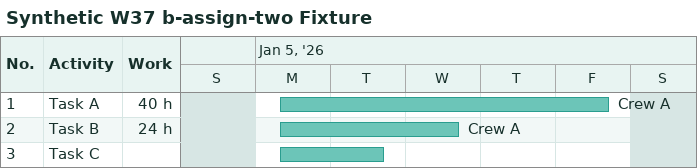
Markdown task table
Synthetic W37 b-assign-two Fixture

| ID | Task | Start | Finish | Resources | Work (h) |
|---|---|---|---|---|---|
| 1 | Task A | 2026-01-05 | 2026-01-09 | Crew A | 40 |
| 2 | Task B | 2026-01-05 | 2026-01-07 | Crew A | 24 |
| 3 | Task C | 2026-01-05 | 2026-01-06 |  |  |
